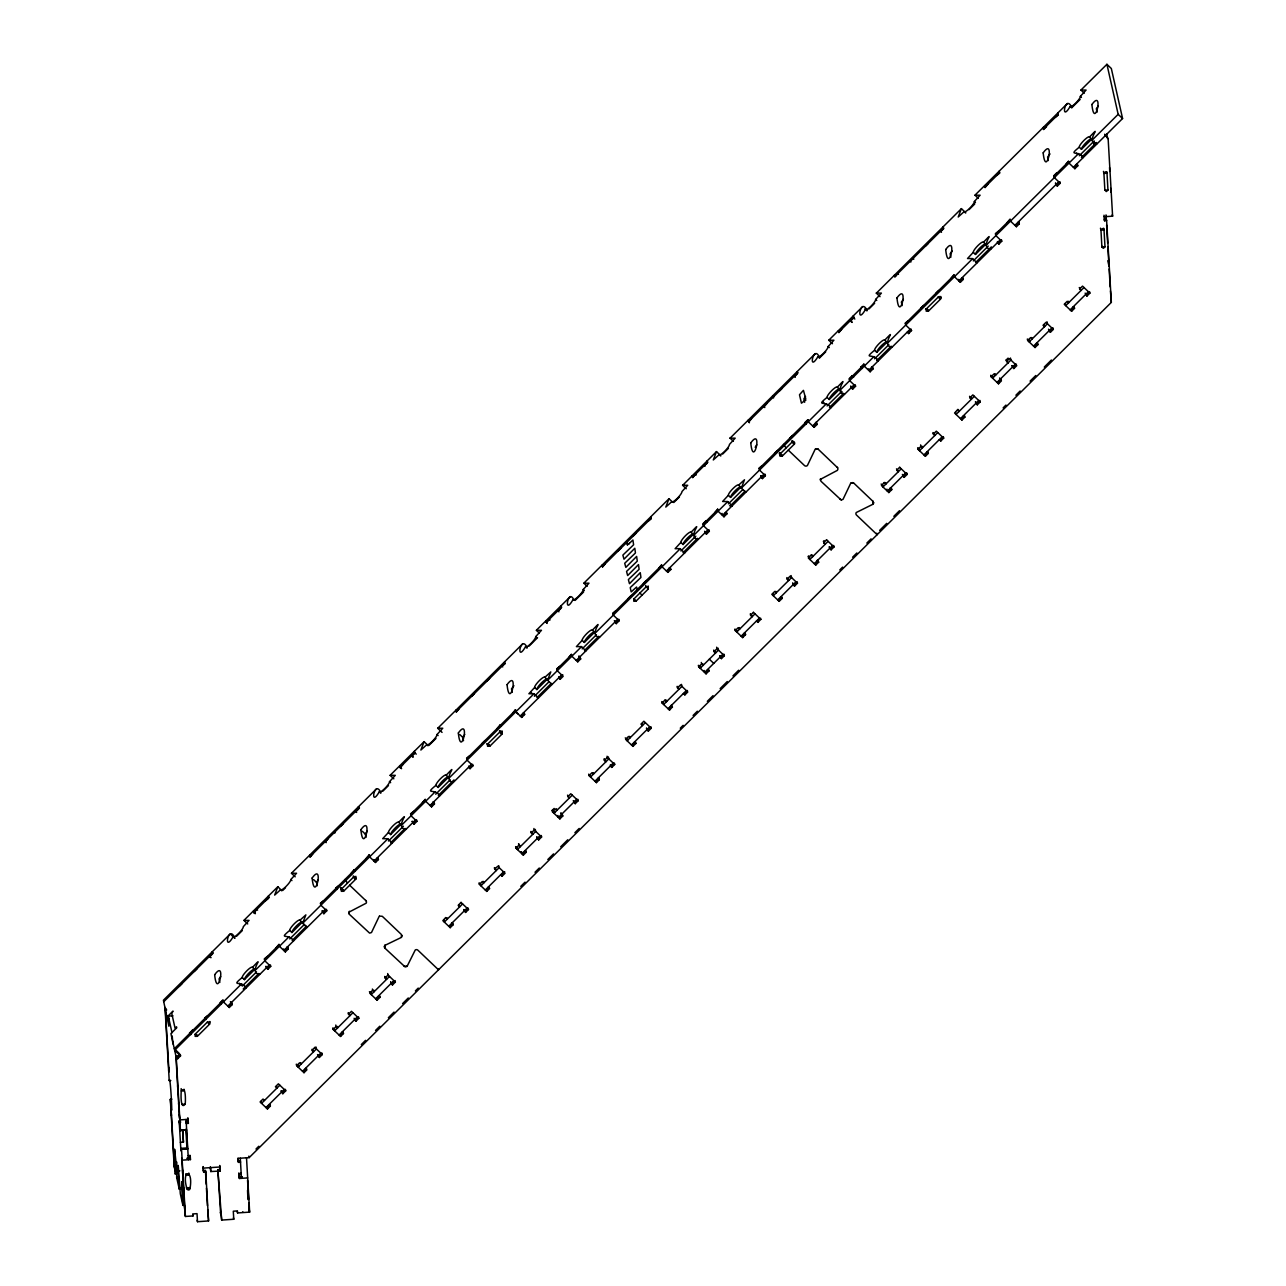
<?xml version="1.0" encoding="UTF-8"?>
<svg xmlns="http://www.w3.org/2000/svg" width="1286" height="1286" viewBox="0 0 1286 1286"><rect width="100%" height="100%" fill="white"/><g stroke="black" fill="none" stroke-linecap="round" stroke-linejoin="round"><path stroke-width="1.5" d="M402.02 935.758L401.457 937.381L384.691 945.483L384.385 947.043M873.548 502.601L872.985 504.225L856.267 512.519A2.074 2.009 -12.7 0 0 856.524 515.075L877.132 534.703L876.795 533.208M177.95 1169.36L179.268 1189.116L180.828 1189.02M317.288 885.749L316.549 882.228L318.172 879.881M366.028 837.395L365.288 833.891L367.298 831.142M463.507 740.704L462.751 737.2L464.776 734.451M755.171 447.303L756.795 444.779M1105.012 246.719L1101.893 246.928L1100.945 229.889L1102.681 228.554L1104.031 229.953L1104.995 246.992L1103.259 248.327L1101.78 246.43M1107.969 189.958L1104.867 190.167L1103.902 173.112L1105.655 171.794L1107.005 173.192L1107.969 190.232L1106.217 191.566L1104.754 189.669M185.168 1104.176C180.201 1110.686 180.972 1092.248 181.294 1090.978C186.261 1084.484 185.506 1102.906 185.168 1104.176L182.065 1104.385M190.039 1188.457L186.92 1188.666C181.133 1169.279 193.543 1168.347 190.039 1188.457C189.814 1191.366 185.779 1189.679 186.583 1187.155M234.775 938.024C228.522 922.962 222.88 954.212 233.087 936.835A7.266 1.511 -46.4 0 0 238.585 933.507A7.266 1.511 -46.4 0 0 243.311 926.676L249.05 920.374L244.035 920.438M259.627 974.37C246.992 972.859 267.166 952.058 252.458 967.361A7.266 1.511 -46.4 0 0 246.944 970.689A7.266 1.511 -46.4 0 0 242.218 977.521C229.953 987.487 242.057 979.964 245.964 987.97M247.716 923.943L243.938 920.358L277.856 886.697L274.657 895.088L280.573 889.719A7.266 1.511 -46.4 0 0 286.087 886.392A7.266 1.511 -46.4 0 0 290.813 879.56L296.552 873.258L291.52 873.323M303.432 923.766L307.081 927.431L302.66 923.219L305.875 914.876L299.959 920.246A7.266 1.511 -46.4 0 0 294.446 923.573A7.266 1.511 -46.4 0 0 289.72 930.405C277.599 940.516 289.254 932.688 293.513 940.934M427.756 745.173L424.075 741.668L390.14 775.313L395.268 775.345L389.529 781.647A7.266 1.511 -46.4 0 1 384.803 788.479A7.266 1.511 -46.4 0 1 379.29 791.79C369.162 809.215 374.676 777.998 380.994 792.98M405.829 829.341C393.13 827.862 413.529 806.869 398.676 822.333A7.266 1.511 -46.4 0 0 393.162 825.644A7.266 1.511 -46.4 0 0 388.436 832.476L382.698 838.665L387.761 838.729L392.23 843.005L390.88 842.941M424.075 741.749L420.876 750.043L426.791 744.674A7.266 1.511 -46.4 0 0 432.305 741.347A7.266 1.511 -46.4 0 0 437.031 734.531L442.754 728.23L437.658 728.23L442.062 732.409M453.331 782.226C440.632 780.795 461.015 759.721 446.162 775.217A7.266 1.511 -46.4 0 0 440.648 778.544A7.266 1.511 -46.4 0 0 435.922 785.36C423.657 795.407 435.793 787.82 439.635 795.809M536.455 630.365L541.47 630.301L535.732 636.602A7.266 1.511 -46.4 0 1 531.022 643.434A7.266 1.511 -46.4 0 1 525.508 646.762C515.365 664.171 520.878 632.953 527.196 647.951M552.015 684.473L547.595 680.262L550.794 671.919L544.878 677.288A7.266 1.511 -46.4 0 0 539.364 680.615A7.266 1.511 -46.4 0 0 534.638 687.447L528.9 693.749L533.963 693.701M573.958 600.128C568.09 586.914 563.236 616.991 572.993 599.646A7.266 1.511 -46.4 0 0 578.507 596.318A7.266 1.511 -46.4 0 0 583.233 589.486L588.972 583.185L583.94 583.249M599.533 637.197C586.834 635.718 607.233 614.724 592.38 630.172A7.266 1.511 -46.4 0 0 586.866 633.5A7.266 1.511 -46.4 0 0 582.14 640.332L576.401 646.633L581.465 646.585L585.934 650.861L584.583 650.796M587.172 586.32L583.86 583.169L668.993 498.711L665.794 507.086L671.71 501.717A7.266 1.511 -46.4 0 0 677.224 498.405A7.266 1.511 -46.4 0 0 681.95 491.574L687.688 485.272L682.577 485.272L686.242 488.744M698.25 539.268C685.631 537.757 705.773 516.956 691.08 532.259A7.266 1.511 -46.4 0 0 685.583 535.587A7.266 1.511 -46.4 0 0 680.857 542.403L675.118 548.704L680.181 548.656M745.751 492.152L741.299 488.117L744.498 479.774L738.582 485.144A7.266 1.511 -46.4 0 0 733.084 488.455A7.266 1.511 -46.4 0 0 728.342 495.287L722.619 501.476L727.667 501.54M819.616 358.022C813.909 342.494 807.383 374.097 817.928 356.688A7.266 1.511 -46.4 0 0 823.442 353.361A7.266 1.511 -46.4 0 0 828.152 346.529L833.891 340.227L828.795 340.243L832.46 343.716M844.468 394.239C831.769 392.76 852.152 371.767 837.299 387.215A7.266 1.511 -46.4 0 0 831.785 390.542A7.266 1.511 -46.4 0 0 827.059 397.374C814.794 407.405 826.914 399.817 830.772 407.823M880.042 296.68L876.28 293.095L881.392 293.112L875.653 299.413A7.266 1.511 -46.4 0 1 870.911 306.261A7.266 1.511 -46.4 0 1 865.414 309.572C855.286 326.998 860.8 295.764 867.118 310.762M990.67 249.195C978.051 247.684 998.209 226.883 983.501 242.186A7.266 1.511 -46.4 0 0 977.987 245.513A7.266 1.511 -46.4 0 0 973.277 252.329L967.538 258.518L972.586 258.582M1071.817 107.719C1065.547 92.656 1059.905 123.906 1070.113 106.513A7.266 1.511 -46.4 0 0 1075.626 103.201A7.266 1.511 -46.4 0 0 1080.353 96.37L1086.075 90.068L1080.979 90.068L1084.275 93.203M1096.653 144.064C1083.953 142.585 1104.352 121.591 1089.483 137.055A7.266 1.511 -46.4 0 0 1083.969 140.383A7.266 1.511 -46.4 0 0 1079.243 147.199C1067.123 157.037 1079.179 149.706 1082.989 157.664M209.65 1021.647L209.2 1022.724M348.827 912.53L349.406 914.362L369.596 933.122L371.477 932.543L379.306 916.114M779.236 453.331L779.879 454.874L781.374 455.003M820.452 478.794L820.934 481.205L841.124 499.965L843.005 499.386L850.85 482.957M820.355 479.373L837.395 470.355L838.006 468.924M873.499 503.019L872.937 503.983M349.342 911.26L348.956 912.144L366.108 903.222A2.074 2.009 -12.7 0 0 365.867 900.666L365.803 900.409M891.954 347.124C879.383 345.902 899.348 324.844 884.8 340.099A7.266 1.511 -46.4 0 0 879.27 343.442A7.266 1.511 -46.4 0 0 874.56 350.258C862.665 360.112 873.692 352.718 877.518 360M170.797 1080.529L169.222 1080.578C170.395 1072.074 173.546 1134.911 170.331 1099.417L174.173 1166.434C175.475 1170.228 174.8 1177.413 175.619 1172.88L177.179 1172.768M181.503 1149.218L180.924 1150.874L179.156 1120.636L180.458 1130.603L186.631 1129.96M181.165 1088.615L181.294 1090.978L184.396 1090.769L184.059 1089.258M189.605 1187.541L187.113 1188.2M438.253 968.696L438.51 969.821L417.87 950.177A2.074 2.009 -12.7 0 0 415.249 950L407.067 966.413L405.17 966.992L384.996 948.232L384.916 945.13M788.286 450.132L804.506 465.564A2.074 2.009 -12.7 0 0 807.415 465.5L815.26 449.071M1057.333 186.116L1055.517 183.207L1057.333 186.116L1060.243 183.223L1054.359 177.613L1056.947 173.208M340.838 887.887L340.854 889.607L342.751 890.105M804.698 400.557L805.872 400.187M501.62 732.65L501.942 730.978M633.773 599.099L633.789 601.253L635.991 601.205L648.176 589.117L648.16 586.979L645.958 587.027L633.773 599.099L635.991 601.205M647.839 587.622L648.16 585.95M940.259 297.548L940.709 296.471L940.596 299.043L928.412 311.132L926.209 311.18L926.193 309.042L938.378 296.953C942.075 294.848 941.191 302.548 938.314 296.648M804.891 400.348L805.743 398.74L803.428 390.333L799.49 394.754L801.435 403.177L805.052 400.364M195.15 1034.217L195.15 1036.355L197.353 1036.323L209.538 1024.235L209.538 1022.097L207.335 1022.129L195.15 1034.217L197.353 1036.323M355.418 877.695L355.836 876.313M629.031 543.689L632.905 540.007L633.612 544.782L622.874 555.102L623.983 559.201L634.802 548.254L635.445 552.964L624.707 563.268L625.816 567.383L636.634 556.42L637.277 561.13L626.539 571.434L627.648 575.549L638.483 564.586L639.11 569.296L628.372 579.6L629.481 583.715L640.251 572.688L640.942 577.462L630.22 587.622L631.185 591.898L636.57 587.027L637.326 589.454M220.694 976.572L219.07 978.919L219.826 982.44M805.534 396.442L803.911 398.773L804.65 402.293M629.368 543.319L627.359 544.878L626.764 542.435M903.399 299.333L901.39 302.081L902.129 305.602M952.138 250.995L950.129 253.744L950.868 257.248M1098.357 105.95L1096.331 108.715L1097.071 112.22M435.697 794.201L450.213 779.782M534.413 696.273L548.929 681.853M230.371 933.813L163.418 1000.219L168.868 1026.228L168.289 1016.085L172.951 1015.779M376.573 788.784L291.44 873.242L295.201 876.827M437.738 728.278L522.791 643.739M570.277 596.624L536.358 630.285L539.3 633.082M682.657 485.32L716.495 451.595L720.899 455.807M730.078 438.156L815.211 353.666M828.779 340.211L862.697 306.55M876.361 293.176L961.414 208.637L965.834 212.849M1067.396 103.507L974.981 195.167L978.292 198.333M1080.963 90.036L1106.925 64.3L1111.329 68.512L1122.582 118.521L1073.392 167.309M163.756 1001.714L212.495 953.376M268.549 897.773L253.921 912.272L255.4 913.687M309.974 856.685L358.714 808.331M456.176 711.64L504.916 663.303M546.341 622.215L560.969 607.699M602.395 566.612L651.134 518.258M692.559 477.17L707.171 462.671M748.597 421.567L797.336 373.229M838.761 332.142L853.39 317.626L854.852 319.041M894.815 276.538L943.554 228.201M984.98 187.097L999.592 172.597M1043.46 129.082L1058.073 114.583M210.422 957.475L209.682 956.768L212.608 953.874L212.158 951.865L213.267 952.926M254.773 913.478L254.033 912.787L256.846 909.379L257.586 910.086M269.321 897.323L268.211 896.278L268.661 898.271L265.623 900.682M326.178 842.652L325.438 841.96L328.251 838.552M343.362 823.57L340.436 826.464M356.64 812.447L355.9 811.739L358.826 808.83L358.376 806.836L359.469 807.881M400.991 768.449L400.251 767.742L403.065 764.35M412.677 756.843L411.938 756.136L414.864 753.242L414.413 751.233M489.564 678.526L486.638 681.435M504.578 661.808L505.028 663.801L501.99 666.196L502.73 666.904M547.193 623.405L546.454 622.713L549.267 619.305L550.006 620.013M558.896 611.798L558.156 611.107L561.082 608.198L560.632 606.204L561.741 607.249M696.208 474.968L695.485 474.277L692.672 477.669L692.222 475.675L693.106 476.511M707.943 462.221L706.834 461.16L707.284 463.169L704.246 465.564L704.985 466.271M749.449 422.772L748.709 422.081L751.522 418.673M764.8 407.549L764.061 406.842L766.874 403.45M781.984 388.452L779.059 391.362M795.262 377.328L794.523 376.637L797.449 373.728L796.999 371.734L798.108 372.779M852.039 322.432L850.576 321.034L853.502 318.124L853.052 316.131L854.145 317.176M898.48 274.336L897.741 273.645L894.927 277.037L894.477 275.043L895.586 276.088M913.832 259.113C913.333 257.505 908.752 262.055 910.906 262.006M928.203 243.424L925.277 246.317M941.481 232.3L940.741 231.593L943.667 228.699L943.217 226.69M1046.499 126.687L1043.573 129.581L1043.123 127.587L1046.386 126.189M730.159 438.204L735.174 438.156L729.435 444.458A7.266 1.511 -46.4 0 1 724.725 451.273A7.266 1.511 -46.4 0 1 719.212 454.601L713.296 459.97L716.495 451.595M975.045 195.247L980.109 195.199L974.37 201.5A7.266 1.511 -46.4 0 1 969.644 208.316A7.266 1.511 -46.4 0 1 964.13 211.643L958.215 217.012L961.414 208.637M236.576 936.24L242.282 930.598M282.663 890.523L285.508 887.694M382.794 791.195L388.485 785.553M428.881 745.478L435.986 738.421M528.996 646.167L537.548 637.695M575.083 600.449L583.619 591.978M673.784 502.537L679.474 496.894M722.716 454.006L728.406 448.348M820.002 357.508L825.692 351.866M868.934 308.961L874.625 303.319M969.049 209.65L974.74 203.992M1071.929 107.59L1080.144 99.44M190.778 1034.571L189.572 1033.012L192.498 1030.118L193.221 1030.809M205.519 1019.219L204.683 1018.03L207.705 1015.618M220.87 1003.996L220.035 1002.791L222.944 999.897L223.394 1001.89L229.294 1007.501L232.219 1004.607L231.142 1002.405M336.627 889.173L335.775 887.983L338.813 885.572M350.998 873.483L353.811 870.092L354.55 870.783M366.349 858.26L369.162 854.852L369.902 855.56M497.2 728.455L500.013 725.047L500.752 725.754M512.551 713.232L515.365 709.824L516.104 710.531M558.735 677.835L560.214 679.233L563.139 676.34L557.24 670.729L556.79 668.736L559.828 666.325M704.615 531.295L706.416 534.204L709.342 531.295L703.458 525.701L703.008 523.691L705.934 520.798L706.673 521.489M714.823 512.584L717.62 509.192L718.36 509.883M805.711 423.85L804.859 422.644L807.785 419.75L808.524 420.458M852.634 389.16L850.818 386.266L852.634 389.16L855.56 386.266L849.66 380.656L849.21 378.663L852.136 375.753L853.615 377.152M861.765 368.262L860.913 367.057L863.838 364.147L864.578 364.854M1056.835 172.71L1053.909 175.603L1054.359 177.613M223.057 1000.395L174.333 1048.733L179.108 1053.298M264.498 959.308L279.11 944.792M320.536 903.704L369.275 855.367M410.7 814.263L425.328 799.763M466.754 758.676L515.477 710.322M556.902 669.234L571.531 654.719M612.956 613.631L661.695 565.293M703.12 524.19L717.733 509.69M759.174 468.602L807.897 420.249M849.323 379.161L863.951 364.661M905.376 323.558L954.116 275.22M995.541 234.116L1010.153 219.617M1054.022 176.102L1068.65 161.602M242.218 977.521L244.436 979.61L254.66 969.467L252.458 967.361M289.72 930.405L291.922 932.511L302.162 922.351L299.959 920.246M388.436 832.476L390.639 834.582L400.878 824.422A7.266 1.511 -46.4 0 0 400.814 824.294M435.922 785.36L438.14 787.466L448.38 777.323L446.162 775.217M534.638 687.447L536.857 689.553L547.08 679.394L544.878 677.288M582.14 640.332L584.342 642.437L594.582 632.278L592.38 630.172M680.857 542.403L683.059 544.508L693.299 534.349L691.08 532.259M728.342 495.287L730.561 497.393L740.784 487.249L738.582 485.144M827.059 397.374L829.277 399.48L839.501 389.32L837.299 387.215M874.56 350.258L876.763 352.364L887.002 342.205A7.266 1.511 -46.4 0 0 886.874 341.996M973.277 252.329L975.479 254.435L985.719 244.292L983.501 242.186M1079.259 147.199L1081.462 149.305L1091.701 139.161L1089.483 137.055M241.607 983.838L174.671 1050.244L180.554 1055.854L177.629 1058.748L176.246 1057.43L170.925 1033.574L176.761 1027.771L176.536 1026.758L175.073 1028.221L171.777 1013.545L173.015 1011.085L167.18 1016.888L169.382 1018.994M255.175 970.383L289.093 936.722M302.676 923.268L387.809 838.81M401.393 825.339L435.311 791.694M448.878 778.223L534.011 693.733M547.595 680.31L581.513 646.649M595.096 633.194L680.23 548.736L684.65 552.932M693.813 535.265L727.731 501.62L732.152 505.816M741.299 488.15L826.448 403.691M840.015 390.237L873.933 356.576M887.517 343.121L972.65 258.663L977.006 262.794M986.217 245.192L1078.632 153.532M1092.2 140.061L1118.161 114.325L1106.925 64.3M242.25 986.073L256.509 971.927M289.752 938.957L304.01 924.811M388.468 841.028L403.402 826.223M582.172 648.883L596.431 634.737M680.889 550.971L695.822 536.149M728.374 503.855L742.633 489.709M827.091 405.926L841.349 391.78M874.593 358.81L888.851 344.68M973.309 260.897L988.243 246.076M1079.275 155.767L1094.225 140.946M207.335 1022.129L209.538 1024.235L209.827 1021.502M499.482 730.85L499.756 732.055C502.971 737.521 503.147 729.821 499.756 732.055L487.571 744.144L487.571 746.282L489.773 746.25L501.958 734.161L502.247 731.429M243.215 988.998L258.872 973.47M292.147 940.452L306.373 926.338M390.848 842.555L405.074 828.425M438.349 795.423L454.006 779.895M537.05 697.51L551.292 683.396M584.567 650.378L598.794 636.265M683.268 552.482L697.494 538.352M730.769 505.35L745.012 491.236M829.47 407.437L843.712 393.323M876.988 360.305L891.214 346.191M975.688 262.408L991.345 246.88M1081.462 157.471L1096.524 142.537M227.815 1006.102L269.24 965.014M283.868 950.499L325.294 909.411M374.033 861.073L415.458 819.97M430.071 805.47L471.496 764.382M520.235 716.029L561.66 674.941M576.289 660.425L617.714 619.338M666.453 571L707.879 529.896M763.916 474.309L722.491 515.397L722.041 513.387M812.656 425.955L854.081 384.868M868.709 370.352L910.134 329.264M958.874 280.927L1000.299 239.823M1014.911 225.323L1058.78 181.808M177.629 1058.748L177.291 1057.253L180.217 1054.343L180.554 1055.854M231.882 1003.096L228.956 1006.006L229.294 1007.501M267.456 967.811L270.381 964.902L270.719 966.413L267.793 969.306L265.977 966.413L267.793 969.306M287.919 947.509L288.257 949.004L285.331 951.913L284.994 950.402L287.566 947.155M326.435 909.315L326.773 910.809L323.847 913.719L323.509 912.208L325.696 910.038M375.496 862.472L375.158 860.961L378.084 858.067L378.422 859.562L375.496 862.472L369.612 856.862L369.162 854.852M413.674 822.767L416.584 819.873L416.921 821.368L413.996 824.278L412.195 821.368L413.996 824.278M470.049 768.674L469.711 767.179L472.637 764.27L472.975 765.781L470.049 768.674L468.57 767.276M560.214 679.233L559.876 677.738L562.802 674.845M580.34 657.435L577.414 660.329L577.752 661.84L580.677 658.93L579.247 656.374M615.93 622.135L618.839 619.241L619.177 620.736L616.267 623.646L614.451 620.736L616.267 623.646M670.504 567.994L667.579 570.888L667.916 572.399L670.842 569.489L670.135 567.64M706.416 534.204L706.078 532.709L709.004 529.8L709.342 531.295M762.132 477.106L765.057 474.196L765.395 475.707L762.469 478.601L760.653 475.707L762.469 478.601M816.723 422.965L813.797 425.859L814.134 427.354L817.06 424.46L815.983 422.258M852.297 387.665L854.483 385.495M870.172 371.767L869.834 370.255L872.76 367.362L873.098 368.857L870.172 371.767L864.288 366.156L863.838 364.147M911.26 329.168L908.35 332.061L908.672 333.572L911.549 330.422M962.925 277.921L963.262 279.416L960.337 282.325L959.999 280.83L962.201 278.644M998.836 244.131L998.499 242.636L1001.424 239.726L1001.762 241.221L998.836 244.131L997.373 242.732M1018.978 222.317L1016.053 225.227L1016.39 226.722L1019.316 223.828L1018.608 221.98M1056.996 184.621L1059.905 181.712L1060.243 183.223M422.403 802.657L425.216 799.265L425.666 801.258L431.549 806.869L434.475 803.975L434.186 802.721M521.714 717.427L524.64 714.534L524.302 713.023L521.377 715.932L521.714 717.427L515.815 711.817L515.365 709.824M723.97 516.795L726.895 513.902L726.558 512.391L723.632 515.3L723.97 516.795L718.07 511.185L717.62 509.192M1074.871 168.707L1077.797 165.814L1077.459 164.303L1074.533 167.212L1074.871 168.707L1068.987 163.097L1068.537 161.104L1065.724 164.512M562.802 815.983L560.985 813.09L562.802 815.983L559.876 818.893L552.514 811.884L552.176 810.389L554.121 808.444M808.765 555.841L808.042 556.565L809.875 558.317M824.117 540.618L823.394 541.342L825.194 544.235L823.667 542.596M1006.15 360.048L1007.967 362.941L1006.15 360.048L1008.095 358.103M305.457 1068.409L306.936 1069.807L304.01 1072.701L296.648 1065.692L299.574 1062.799L301.037 1064.197L300.699 1062.702M312.032 1049.312L313.462 1051.868L312 1050.469L314.861 1047.318M340.565 1036.452L340.227 1034.941L343.137 1032.047L343.475 1033.542L340.565 1036.452L333.187 1029.443L336.112 1026.533L335.775 1025.038M348.538 1014.204L348.217 1012.709L350.017 1015.602L348.538 1014.204L351.464 1011.31L358.826 1018.319L355.917 1021.213L354.438 1019.814M377.103 1000.187L376.766 998.692L379.691 995.782L380.029 997.293L377.103 1000.187L369.741 993.178L372.667 990.284L372.393 989.03M385.125 976.797L386.572 979.353L385.093 977.955L388.018 975.045L387.681 973.55M452.061 922.56L453.138 924.763L450.213 927.672L442.85 920.663L445.712 917.513M458.604 904.637L459.681 906.839L458.202 905.424L461.079 902.274M488.214 887.115L489.693 888.513L486.767 891.407L479.405 884.398L482.33 881.505L483.793 882.903L483.456 881.408M494.756 869.175L494.419 867.664L496.235 870.574L494.756 869.175L497.682 866.266L505.044 873.274L502.119 876.184L500.64 874.785M523.322 855.158L522.984 853.647L525.91 850.753L526.247 852.248L523.322 855.158L515.959 848.149L518.885 845.24L518.547 843.745M531.311 832.91L530.973 831.415L532.774 834.309L531.311 832.91L534.237 830.017L533.899 828.505M552.514 811.884L555.439 808.974L556.902 810.389L556.565 808.878M596.431 782.627L596.093 781.132L599.019 778.239L599.34 779.734L596.431 782.627L589.068 775.619L591.978 772.725L593.457 774.124L593.119 772.629M604.436 759.238L605.883 761.794L604.42 760.396L607.33 757.486L607.056 756.248M672.401 706.962L669.524 710.113L662.161 703.104L665.039 699.954M677.513 687.881L677.175 686.37L678.992 689.28L677.513 687.881L680.439 684.972L687.801 691.981L684.875 694.89L683.413 693.492M706.078 673.848L705.741 672.353L708.666 669.459L709.004 670.954L706.078 673.848L698.716 666.839L701.642 663.946L701.304 662.451M714.068 651.616L713.73 650.121L715.546 653.015L714.068 651.616L716.993 648.723L716.656 647.212M742.633 637.599L742.295 636.088L745.221 633.194L745.558 634.689L742.633 637.599L735.27 630.59L738.196 627.681L739.675 629.095L739.337 627.584M750.654 614.21L752.101 616.766L750.622 615.351L753.483 612.2M788.318 579.005L788.656 580.5L787.177 579.102L790.102 576.192L797.465 583.201L794.539 586.111L792.723 583.201L794.539 586.111M817.591 559.973L818.668 562.175L815.742 565.084L808.38 558.076L811.241 554.925M823.731 542.837L826.593 539.686M888.851 492.554L888.513 491.059L891.423 488.166L891.761 489.661L888.851 492.554L881.473 485.545L884.35 482.395M896.503 468.827L898.303 471.721L896.824 470.322L899.702 467.172M925.39 456.305L925.052 454.794L927.978 451.9L928.315 453.395L925.39 456.305L918.027 449.296L920.953 446.387L920.615 444.892M933.379 434.057L933.041 432.562L934.858 435.472L933.379 434.057L936.304 431.164L943.667 438.172L940.741 441.066L939.278 439.667M964.532 415.635L964.87 417.146L961.944 420.04L954.582 413.031L957.459 409.88M971.075 397.712L971.412 399.207L969.933 397.808L972.859 394.898L980.221 401.907L977.296 404.817L975.495 401.907L977.296 404.817M999.608 377.988L1001.424 380.881L998.499 383.791L991.136 376.782L994.062 373.872L995.541 375.271L995.203 373.776M1006.488 361.543L1009.414 358.649L1016.776 365.658L1013.85 368.552L1012.05 365.658L1013.85 368.552M1035.053 347.525L1034.716 346.03L1037.641 343.121L1037.979 344.616L1035.053 347.525L1027.691 340.517L1030.616 337.607L1032.079 339.022L1031.742 337.511M279.834 1085.223L261.556 1103.356L261.106 1101.363M352.943 1012.709L334.665 1030.842L334.215 1028.832M389.497 976.444L371.22 994.576L370.77 992.583M462.606 903.929L444.329 922.062L443.879 920.053M572.254 795.15L553.977 813.282L553.527 811.289M645.363 722.636L627.086 740.768L626.636 738.759M755.027 613.856L736.749 631.989L736.299 629.995M828.12 541.342L809.842 559.474L809.392 557.465M901.229 468.827L882.952 486.96L882.501 484.951M937.783 432.562L919.506 450.695L919.056 448.685M974.338 396.313L956.061 414.43L955.611 412.436M1083.985 287.534L1065.708 305.65L1065.258 303.657M265.977 1107.567L284.254 1089.435M302.531 1071.302L320.809 1053.17M339.086 1035.037L357.363 1016.921M375.641 998.788L393.918 980.655M448.75 926.274L467.011 908.141M485.288 890.008L503.565 871.876M540.12 835.627L521.843 853.743L521.393 851.75M576.675 799.362L558.397 817.494L557.947 815.485M594.952 781.229L613.229 763.096M631.506 744.964L649.784 726.847M668.061 708.715L686.338 690.582M722.893 654.317L704.615 672.449L704.165 670.456M741.154 636.2L759.431 618.068M777.708 599.935L795.986 581.802M814.263 563.67L832.54 545.553M905.649 473.023L887.372 491.156L886.922 489.162M923.927 454.906L942.204 436.774M960.481 418.641L978.759 400.509M997.036 382.376L1015.297 364.26M1033.574 346.127L1051.852 327.994M1070.129 309.862L1088.406 291.729M285.396 1089.338L285.733 1090.833L282.807 1093.727L282.47 1092.232L284.415 1090.303M306.598 1068.296L303.673 1071.206L304.01 1072.701M319.362 1057.478L319.024 1055.983L321.95 1053.073L322.288 1054.568L319.362 1057.478L317.546 1054.568M355.917 1021.213L355.579 1019.718L358.489 1016.808L358.826 1018.319M392.117 983.452L395.043 980.559L395.381 982.054L392.455 984.963L390.655 982.054L392.455 984.963M452.801 923.268L449.875 926.161L450.213 927.672M465.564 912.433L465.227 910.938L468.152 908.045L468.49 909.54L465.564 912.433L463.764 909.54M489.355 887.002L486.43 889.912L486.767 891.407M504.707 871.779L501.781 874.673L502.119 876.184M538.336 838.424L541.261 835.514L541.599 837.025L538.673 839.919L536.857 837.025L538.673 839.919M562.464 814.488L559.539 817.398L559.876 818.893M574.89 802.159L577.816 799.265L578.153 800.76L575.228 803.67L573.411 800.76L575.228 803.67M611.782 767.404L611.445 765.909L614.37 763L614.708 764.495L611.782 767.404L610.303 766.006M647.983 729.644L650.909 726.751L651.246 728.246L648.321 731.139L646.52 728.246L648.321 731.139M687.463 690.486L684.538 693.379L684.875 694.89M721.092 657.13L724.018 654.22L724.356 655.731L721.43 658.625L719.63 655.731L721.43 658.625M760.846 619.209L757.984 622.36L757.647 620.865L760.637 618.212M794.201 584.616L797.127 581.706L797.465 583.201M818.33 560.68L815.404 563.573L815.742 565.084M830.756 548.35L833.682 545.441L834.019 546.952L831.094 549.845L829.277 546.952L831.094 549.845M904.203 477.331L903.865 475.836L906.775 472.926L907.112 474.438L904.203 477.331L902.386 474.421M963.809 416.359L961.606 418.545L961.944 420.04M976.958 403.306L979.884 400.412L980.221 401.907M1001.087 379.386L998.161 382.28L998.499 383.791M1013.513 367.057L1016.438 364.147M1050.067 330.791L1052.993 327.898L1053.33 329.393L1050.405 332.302L1048.588 329.393L1050.405 332.302M267.456 1108.966L270.381 1106.056L270.044 1104.561L267.118 1107.455L267.456 1108.966L260.094 1101.957L263.019 1099.048L264.482 1100.462M632.969 746.378L635.895 743.469L635.557 741.974L632.632 744.867L632.969 746.378L625.607 739.37L628.533 736.46L630.011 737.859L629.674 736.364M779.187 601.334L782.113 598.44L781.775 596.929L778.85 599.839L779.187 601.334L771.825 594.325L774.751 591.431L776.214 592.83L775.876 591.335M1071.608 311.26L1074.533 308.367L1074.196 306.856L1071.27 309.765L1071.608 311.26L1064.245 304.252L1067.171 301.358L1068.634 302.757L1068.296 301.262M1086.959 296.037L1089.885 293.128L1089.547 291.633L1086.622 294.542L1086.959 296.037L1085.143 293.128M255.978 1149.041L258.824 1146.228M361.302 1044.57L365.578 1040.326M375.544 1030.44L379.804 1026.212M388.356 1017.74L394.046 1012.082M402.582 1003.61L408.273 997.968M415.394 990.911L418.239 988.082M520.766 886.375L525.042 882.148M535.008 872.246L539.284 868.018M547.82 859.53L553.527 853.888M560.648 846.831L567.769 839.758M574.89 832.701L579.166 828.457M680.278 728.165L683.123 725.336M693.09 715.45L697.366 711.206M707.332 701.32L713.023 695.662M720.144 688.605L727.265 681.532M732.956 675.889L738.662 670.231M839.774 569.939L842.619 567.11M852.586 557.224L856.862 552.98M866.828 543.094L871.104 538.85M879.64 530.395L886.729 523.354M893.834 516.313L899.509 510.687M1003.128 407.903L1005.957 405.074M1015.892 395.22L1020.152 390.992M1030.086 381.138L1035.777 375.512M1044.28 367.057L1051.385 360.016M237.958 1158.188L238.119 1160.872L240.193 1160.728L240.514 1162.239L238.457 1162.367L238.215 1158.348L249.195 1157.609L1111.329 302.387L1106.619 220.613L1106.282 219.118L1104.208 219.247L1104.545 220.758L1106.619 220.613M1050.019 153.918L1047.592 157.053L1048.347 160.557M513.918 685.711L511.49 688.846L512.246 692.366M628.677 544.042L627.295 544.798M928.074 309.637L925.534 309.203M489.436 744.739L487.715 745.092L486.783 743.726M815.597 449.087L818.25 449.28L837.781 467.927M851.187 482.957L853.84 483.15L872.985 501.379L873.548 503.212L872.921 501.122M379.659 916.114L382.296 916.307L401.441 934.536L401.409 937.14M407.019 966.156L404.077 966.204M635.171 600.032L633.934 600.048M1108.146 138.808L1104.738 134.387L1108.146 138.808L1112.599 216.177L1104.32 216.723L1103.983 215.228M175.909 1056.063L179.011 1055.854M170.299 1099.305L171.858 1099.16M188.367 1123.369L188.029 1121.874L185.956 1122.003L186.293 1123.514L188.367 1123.369L188.126 1119.35L179.847 1119.897L179.268 1114.383M179.188 1122.196L180.747 1122.083M180.426 1130.378L185.088 1130.056M180.362 1142.322L183.464 1142.113L182.757 1129.783M181.487 1148.302L186.92 1147.932L185.843 1129.253M183.062 1149.121L187.724 1148.8M187.756 1148.864L181.535 1149.282L185.409 1216.46L193.013 1215.945L192.884 1213.936L197.031 1213.646L197.497 1221.7L208.573 1220.944L205.76 1171.98L205.422 1170.485L203.349 1170.63L203.108 1166.595L203.686 1172.125L205.76 1171.98M188.142 1155.712L190.215 1155.567L190.457 1159.586L182.162 1160.149L181.712 1158.156L182.049 1162.673M186.791 1158.316L190.119 1158.091L190.457 1159.586M179.268 1189.116L176.664 1177.51L176.793 1162.126M174.173 1166.434L176.118 1166.306M176.455 1167.801L174.51 1167.929L171.263 1111.634M203.445 1168.106L220.035 1166.981L220.26 1171.016L210.775 1171.546L210.261 1167.029M177.982 1169.408L178.32 1170.919L179.863 1170.807M176.021 1162.174L174.574 1149.17L175.587 1172.269L177.13 1172.173M246.51 1157.786L249.645 1212.119L237.556 1212.939L237.444 1210.93L233.296 1211.203L233.763 1219.257L221.674 1220.076L217.848 1169.649L219.922 1169.504L220.26 1171.016M176.664 1177.51L178.207 1177.413M247.668 1177.912L239.373 1178.474L238.81 1172.945L239.148 1174.456L241.221 1174.311L240.884 1172.8M239.035 1176.979L242.363 1176.754M184.477 1205.271L182.917 1205.368L181.631 1187.171L183.191 1187.074M179.236 1188.521L180.779 1188.425M220.324 1212.569L221.321 1214.032M877.004 360.723L878.354 360.787L876.875 359.389M729.548 505.768L732.088 505.752M683.3 552.867L684.586 552.867M841.51 499.804L840.015 499.177M1095.029 142.971L1093.968 141.637M837.588 467.59L837.331 467.252M853.534 482.925L852.361 482.588M1118.161 114.325L1122.582 118.521M1080.353 96.37L1081.446 97.415M1070.113 106.513L1071.222 107.574M1076.527 153.13L1077.62 154.191M1076.318 164.415L1077.797 165.814M1017.837 222.43L1019.316 223.828M1089.885 293.128L1082.523 286.119L1079.597 289.029L1081.06 290.427L1079.259 287.534M1016.39 226.722L1010.491 221.112L1010.04 219.118L1007.227 222.526M974.37 201.5L975.463 202.545M1073.054 306.968L1074.533 308.367M1001.762 241.221L995.878 235.627L995.428 233.618L998.466 231.223M997.406 241.575L998.499 242.636M964.13 211.643L965.239 212.704M1053.33 329.393L1045.968 322.384L1043.042 325.294L1044.521 326.692L1044.184 325.181M1036.5 343.217L1037.979 344.616M1029.813 341.353L1027.353 339.022L1027.691 340.517M961.799 278.017L963.262 279.416M958.536 279.416L959.999 280.83M960.337 282.325L954.453 276.715L954.003 274.722L951.19 278.114M928.412 311.132L926.129 308.736M993.258 377.602L990.799 375.271L991.136 376.782M911.597 330.663L905.714 325.069L905.264 323.059L908.302 320.664M875.653 299.413L876.763 300.474M907.209 332.174L908.672 333.572M864.883 308.865L866.523 310.617M957.909 409.334L958.729 410.411M884.8 340.099L887.002 342.205M957.507 410.138L958.986 411.536M963.407 415.732L964.87 417.146M851.927 321.934L850.576 321.034M839.308 331.483L838.424 330.631L838.874 332.64L841.687 329.232M873.098 368.857L871.538 367.089M868.372 368.857L869.834 370.255M860.913 367.057L862.392 368.455M828.152 346.529L829.261 347.59M852.988 376.959L852.136 375.753M920.953 446.387L922.432 447.785L922.094 446.29M926.852 451.997L928.315 453.395M920.149 450.132L917.69 447.785L918.027 449.296M817.928 356.688L819.021 357.733M840.787 390.735L842.25 392.134M899.75 467.429L907.112 474.438M822.67 401.714L824.149 403.129M884.398 482.652L885.877 484.05L885.54 482.555M891.761 489.661L890.217 487.876M881.135 484.05L882.984 485.803M817.06 424.46L815.501 422.676M814.134 427.354L808.235 421.744L807.785 419.75M804.859 422.644L806.338 424.058M773.738 396.956L772.629 395.895L773.529 397.921M792.465 440.68L794.378 444.088L782.193 456.176L779.991 456.209L779.991 454.071L792.176 441.982C795.423 439.523 795.648 447.801 792.176 441.982L791.919 440.857M749.368 421.133L748.259 420.072L748.709 422.081M730.062 438.124L733.374 441.291M765.395 475.707L759.496 470.097L759.061 468.104L762.084 465.693M826.657 539.943L834.019 546.952M719.212 454.601L720.305 455.662M811.305 555.166L812.768 556.565L812.43 555.07M818.668 562.175L817.108 560.407M725.417 512.503L726.895 513.902M706.786 521.987L705.934 520.798M780.634 597.042L782.113 598.44M704.985 531.648L706.078 532.709M668.993 498.711L672.305 501.861M753.548 612.457L760.91 619.466M756.506 620.961L757.984 622.36M744.08 633.291L745.558 634.689M737.392 631.426L734.933 629.079L735.27 630.59M670.842 569.489L669.283 567.721M667.916 572.399L662.033 566.788L661.583 564.779L658.77 568.187M716.993 648.723L724.356 655.731M639.865 593.071L642.084 595.161M709.325 659.188L713.746 663.383M701.642 663.946L703.12 665.344L702.783 663.849M707.525 669.556L709.004 670.954M700.838 667.675L698.378 665.344L698.716 666.839M619.177 620.736L613.293 615.126L612.843 613.133L615.881 610.737M583.233 589.486L584.342 590.547M671.742 705.355L669.186 708.618L669.524 710.113M665.087 700.211L666.566 701.609L666.228 700.098M672.449 707.22L670.89 705.435M663.672 703.362L661.824 701.609L662.161 703.104M546.888 621.556L546.003 620.704L546.454 622.713M580.677 658.93L578.877 656.037M651.246 728.246L643.884 721.237L640.958 724.131L642.437 725.545L642.1 724.034M577.752 661.84L571.868 656.23L571.418 654.22L568.605 657.628M535.732 636.602L536.841 637.663M634.432 742.07L635.895 743.469M625.269 737.859L627.729 740.206M558.767 676.693L559.876 677.738M525.508 646.762L526.601 647.806M607.33 757.486L614.708 764.495M610.336 764.848L611.445 765.909M534.028 693.765L538.432 697.944M530.989 692.495L532.468 693.893M597.877 778.335L599.34 779.734M523.161 713.135L524.64 714.534M516.924 712.878L518.033 713.923M500.865 726.252L500.013 725.047M578.153 800.76L570.791 793.751L567.865 796.661L569.328 798.059L567.528 795.15M500.045 730.753L501.508 732.152M489.773 746.25L487.507 743.838M552.176 810.389L554.62 812.72M459.809 734.563L462.751 737.376M472.975 765.781L467.091 760.171L466.641 758.161L469.663 755.766M437.031 734.531L438.124 735.576M468.602 766.118L469.711 767.179M534.237 830.017L541.599 837.025M426.791 744.674L427.9 745.735M518.917 844.098L520.348 846.638L518.885 845.24M524.768 850.85L526.247 852.248M517.454 848.39L515.622 846.638L515.959 848.149M521.135 851.895L522.984 853.647M416.23 754.143L414.751 752.744L400.139 767.244L401.602 768.642M413.304 757.036L411.938 756.136M400.685 766.585L399.801 765.749L400.251 767.742M433.398 801.773L434.138 802.464L431.212 805.374L431.549 806.869M434.475 803.975L432.916 802.191M390.14 775.313L393.837 778.818M389.529 781.647L390.639 782.692M416.921 821.368L411.038 815.774L410.588 813.765L413.626 811.37M481.527 885.234L479.067 882.903L479.405 884.398M379.29 791.79L380.399 792.851M398.676 822.333L400.878 824.422M461.127 902.531L468.49 909.54M464.117 909.893L465.227 910.938M362.33 831.254L365.272 834.067M445.776 917.754L447.255 919.152L446.917 917.657M453.138 924.763L451.579 922.994M376.959 858.164L378.422 859.562M373.696 859.562L375.158 860.961M334.553 831.528L334.89 833.039M354.663 871.297L353.811 870.092M354.566 876.489L355.756 879.19L343.571 891.278L341.369 891.311L341.353 889.173L353.537 877.1C356.801 874.625 357.026 882.903 353.537 877.1L353.28 875.895M349.663 885.234L365.867 900.666M310.746 856.235L309.637 855.19L310.087 857.183L312.9 853.775M335.775 887.983L337.254 889.382M313.591 879.608L316.549 882.405M326.773 910.809L320.873 905.199L320.423 903.206L323.461 900.811M290.813 879.56L291.922 880.621M322.4 911.163L323.509 912.208M323.847 913.719L322.03 910.809M388.018 975.045L395.381 982.054M277.856 886.697L281.505 890.41M280.573 889.719L281.682 890.764M372.667 990.284L374.146 991.683L373.808 990.172M378.566 995.878L380.029 997.293M369.404 991.683L371.252 993.435M255.351 912.465L253.583 910.777L254.033 912.787M288.257 949.004L286.714 947.235M283.531 949.004L284.994 950.402M285.331 951.913L279.448 946.303L278.998 944.294L276.185 947.702M354.1 1018.319L355.579 1019.718M336.112 1026.533L337.591 1027.932L337.254 1026.437M342.012 1032.144L343.475 1033.542M270.719 966.413L264.82 960.803L264.386 958.809L267.408 956.398M335.308 1030.279L332.849 1027.932L333.187 1029.443M231.078 934.729L232.541 936.128M233.087 936.835L234.759 938.233M314.925 1047.56L322.288 1054.568M239.309 983.276L241.527 985.365M211.049 957.668L209.682 956.768M298.754 1066.528L296.31 1064.197L296.648 1065.692M232.219 1004.607L230.403 1001.698M285.733 1090.833L278.371 1083.825L275.445 1086.718L276.908 1088.133L276.57 1086.622M204.683 1018.03L206.146 1019.428M282.47 1092.232L280.991 1090.833L282.807 1093.727M193.334 1031.308L192.498 1030.118M268.903 1104.658L270.381 1106.056M166.376 1009.896L165.331 1008.899L168.948 1071.383M189.572 1033.012L191.035 1034.41M177.291 1057.253L175.909 1055.919L179.51 1118.402M384.932 947.991L384.337 946.641M820.323 480.016L820.372 480.208M402.02 935.533L401.971 935.356M348.956 913.735L348.747 912.755M1106.619 133.808L1107.503 137.731M1109.545 167.453L1109.77 171.472M1110.734 188.238L1110.975 192.273M1106.667 171.681L1107.005 173.192L1103.902 173.401L1103.452 171.392M1112.261 214.666L1112.599 216.177M1094.193 145.672L1094.081 142.135M1103.806 228.956L1104.031 229.953L1100.929 230.162L1100.478 228.169M1107.793 260.753L1108.982 266.073L1107.889 247.041M1101.668 245.931L1101.893 246.928M1111.329 302.387L1110.429 290.909M1057.735 113.088L1058.185 115.081L1055.163 117.476M1046.997 321.789L1047.431 323.783L1029.17 341.915L1028.72 339.922M999.254 171.102L999.704 173.096L996.666 175.491M987.905 184.203L985.092 187.595L984.642 185.602M1010.442 358.038L1010.892 360.048L992.615 378.18L992.165 376.171M969.596 396.297L969.933 397.808M938.764 290.443L935.838 293.337M923.653 305.425L920.728 308.335M943.667 438.172L943.329 436.677L940.404 439.571L940.741 441.066M855.222 384.771L855.56 386.266M818.185 449.023L816.771 448.718M792.546 435.472L789.62 438.381M786.019 447.769L783.528 444.426M781.856 454.665L782.193 456.176L779.654 452.576M777.435 450.47L774.526 453.363M791.115 575.598L791.565 577.607L773.288 595.723L772.854 593.73M786.839 577.591L787.177 579.102M750.285 613.856L750.622 615.351M718.022 648.112L718.472 650.121L700.195 668.254L699.745 666.244M650.796 516.763L651.246 518.772L648.208 521.168M681.467 684.377L681.918 686.37L663.64 704.503L663.19 702.51M635.782 533.497L632.857 536.391M646.344 580.516L643.418 583.41M647.726 587.123L648.176 589.117L645.62 585.516M620.672 548.479L617.746 551.389M631.233 595.498L628.307 598.408M605.32 563.702L602.507 567.11L602.057 565.117M608.358 756.891L608.808 758.901L590.531 777.017L590.081 775.024M604.082 758.901L604.42 760.396M588.731 774.124L589.068 775.619M535.249 829.406L535.699 831.415L517.422 849.548L516.972 847.538M474.454 693.524L471.528 696.417M485.031 740.543L482.105 743.437M498.711 865.671L499.145 867.68L480.884 885.797L480.434 883.803M459.102 708.747L456.289 712.155L455.839 710.145M384.755 976.444L385.093 977.955M347.397 882.887L344.905 879.528M343.233 889.783L343.571 891.278L341.015 887.678M315.938 1046.965L316.388 1048.974L298.111 1067.091L297.661 1065.097M248.857 1156.114L249.195 1157.609M197.144 968.599L194.218 971.509M238.119 1160.872L238.457 1162.367M249.645 1212.119C248.391 1204.146 249.564 1216.09 248.809 1210.865M240.996 1176.336L241.446 1178.33L240.289 1158.204M237.219 1211.444L237.556 1212.939M197.015 1034.812L197.24 1035.825M182.033 983.597L179.108 986.491M233.425 1217.746L233.763 1219.257M220.035 1166.981L219.697 1165.486L219.922 1169.504M217.848 1169.649L220.662 1214.08M221.674 1220.076L221.079 1214.048M203.349 1170.63L203.686 1172.125M168.289 1016.085L172.035 1032.771M166.666 1009.976L164.994 1007.404L169.222 1080.578M188.126 1119.35L187.788 1117.839L188.029 1121.874M208.573 1220.944L207.673 1209.66M167.051 1038.638L167.293 1042.657M177.613 1085.657L177.854 1089.692M168.064 1056.079L168.289 1060.098M178.625 1103.099L178.85 1107.117M168.707 1067.364L169.061 1071.881L168.611 1069.888M187.933 1157.722L188.383 1159.731L186.052 1119.479M188.817 1173.041L189.267 1175.034L186.148 1175.243L185.811 1173.748M197.16 1220.205L197.497 1221.7M170.925 1110.123L171.488 1115.653M171.906 1122.903L172.147 1126.938M182.483 1169.922L182.708 1173.957M192.675 1214.45L193.013 1215.945M172.919 1140.344L173.144 1144.363M183.48 1187.364L183.721 1191.399M182.917 1205.368L180.313 1193.762L178.24 1165.421L178.32 1170.919M185.409 1216.46L181.889 1181.657L181.631 1187.171M1106.78 172.179L1106.892 172.678M1103.918 229.455L1103.661 228.185M183.464 1142.113L182.499 1129.751M242.684 1212.119L242.845 1211.782M187 1149.121L186.92 1147.932M1106.04 214.891L1106.362 220.485M1106.635 225.098L1107.664 243.15M1109.159 268.983L1110.188 286.923M1104.063 216.562L1104.545 220.758M247.555 1180.21L248.648 1199.308M248.857 1203.021L249.307 1210.624M239.148 1174.456L239.373 1178.474M210.502 1167.013L210.775 1171.546M205.422 1170.485L206.21 1184.197M206.435 1188.119L207.448 1205.738M189.958 1155.407L190.119 1158.091M186.39 1129.59L187.483 1148.527M176.246 1057.43L180.458 1130.603M181.824 1158.654L185.071 1214.948M172.726 1041.885L172.838 1043.894L172.228 1036.018M247.539 1190.338L247.925 1199.581M390.639 834.582A7.266 1.511 -46.4 0 1 394.673 828.473A7.266 1.511 -46.4 0 1 400.573 824.149M438.14 787.466A7.266 1.511 -46.4 0 1 442.85 780.65A7.266 1.511 -46.4 0 1 448.38 777.323M244.453 979.209A7.266 1.511 -46.4 0 1 249.629 972.329A7.266 1.511 -46.4 0 1 254.66 969.467M244.436 979.61A7.266 1.511 -46.4 0 1 244.42 979.434M291.922 932.511A7.266 1.511 -46.4 0 1 296.648 925.679A7.266 1.511 -46.4 0 1 302.162 922.351M536.857 689.537A7.266 1.511 -46.4 0 1 541.599 682.705A7.266 1.511 -46.4 0 1 547.08 679.394M584.342 642.437A7.266 1.511 -46.4 0 1 589.084 635.605A7.266 1.511 -46.4 0 1 594.582 632.278M829.277 399.48A7.266 1.511 -46.4 0 1 833.987 392.648A7.266 1.511 -46.4 0 1 839.501 389.32M876.763 352.364A7.266 1.511 -46.4 0 1 880.637 346.4A7.266 1.511 -46.4 0 1 886.601 341.915M1081.462 149.305A7.266 1.511 -46.4 0 1 1086.172 142.489A7.266 1.511 -46.4 0 1 1091.701 139.161M975.479 254.435A7.266 1.511 -46.4 0 1 980.221 247.603A7.266 1.511 -46.4 0 1 985.719 244.292M683.059 544.508A7.266 1.511 -46.4 0 1 687.785 537.677A7.266 1.511 -46.4 0 1 693.299 534.349M730.561 497.393A7.266 1.511 -46.4 0 1 735.287 490.577A7.266 1.511 -46.4 0 1 740.784 487.249M214.666 974.724C217.27 1001.681 226.979 957.684 214.666 974.724M312.128 878.033C314.765 905.039 324.426 860.848 312.128 878.033M360.868 829.679C363.456 856.637 373.229 812.656 360.868 829.679M458.346 732.988C460.983 760.01 470.628 715.82 458.346 732.988M507.07 684.65C509.69 711.608 519.399 667.611 507.07 684.65M750.767 442.914C753.371 469.888 763.08 425.891 750.767 442.914M896.969 297.886C899.557 324.828 909.331 280.862 896.969 297.886M945.708 249.532C948.312 276.506 958.022 232.509 945.708 249.532M1043.187 152.841C1045.823 179.863 1055.468 135.673 1043.187 152.841M1091.91 104.504C1094.515 131.461 1104.24 87.48 1091.91 104.504"/></g></svg>
